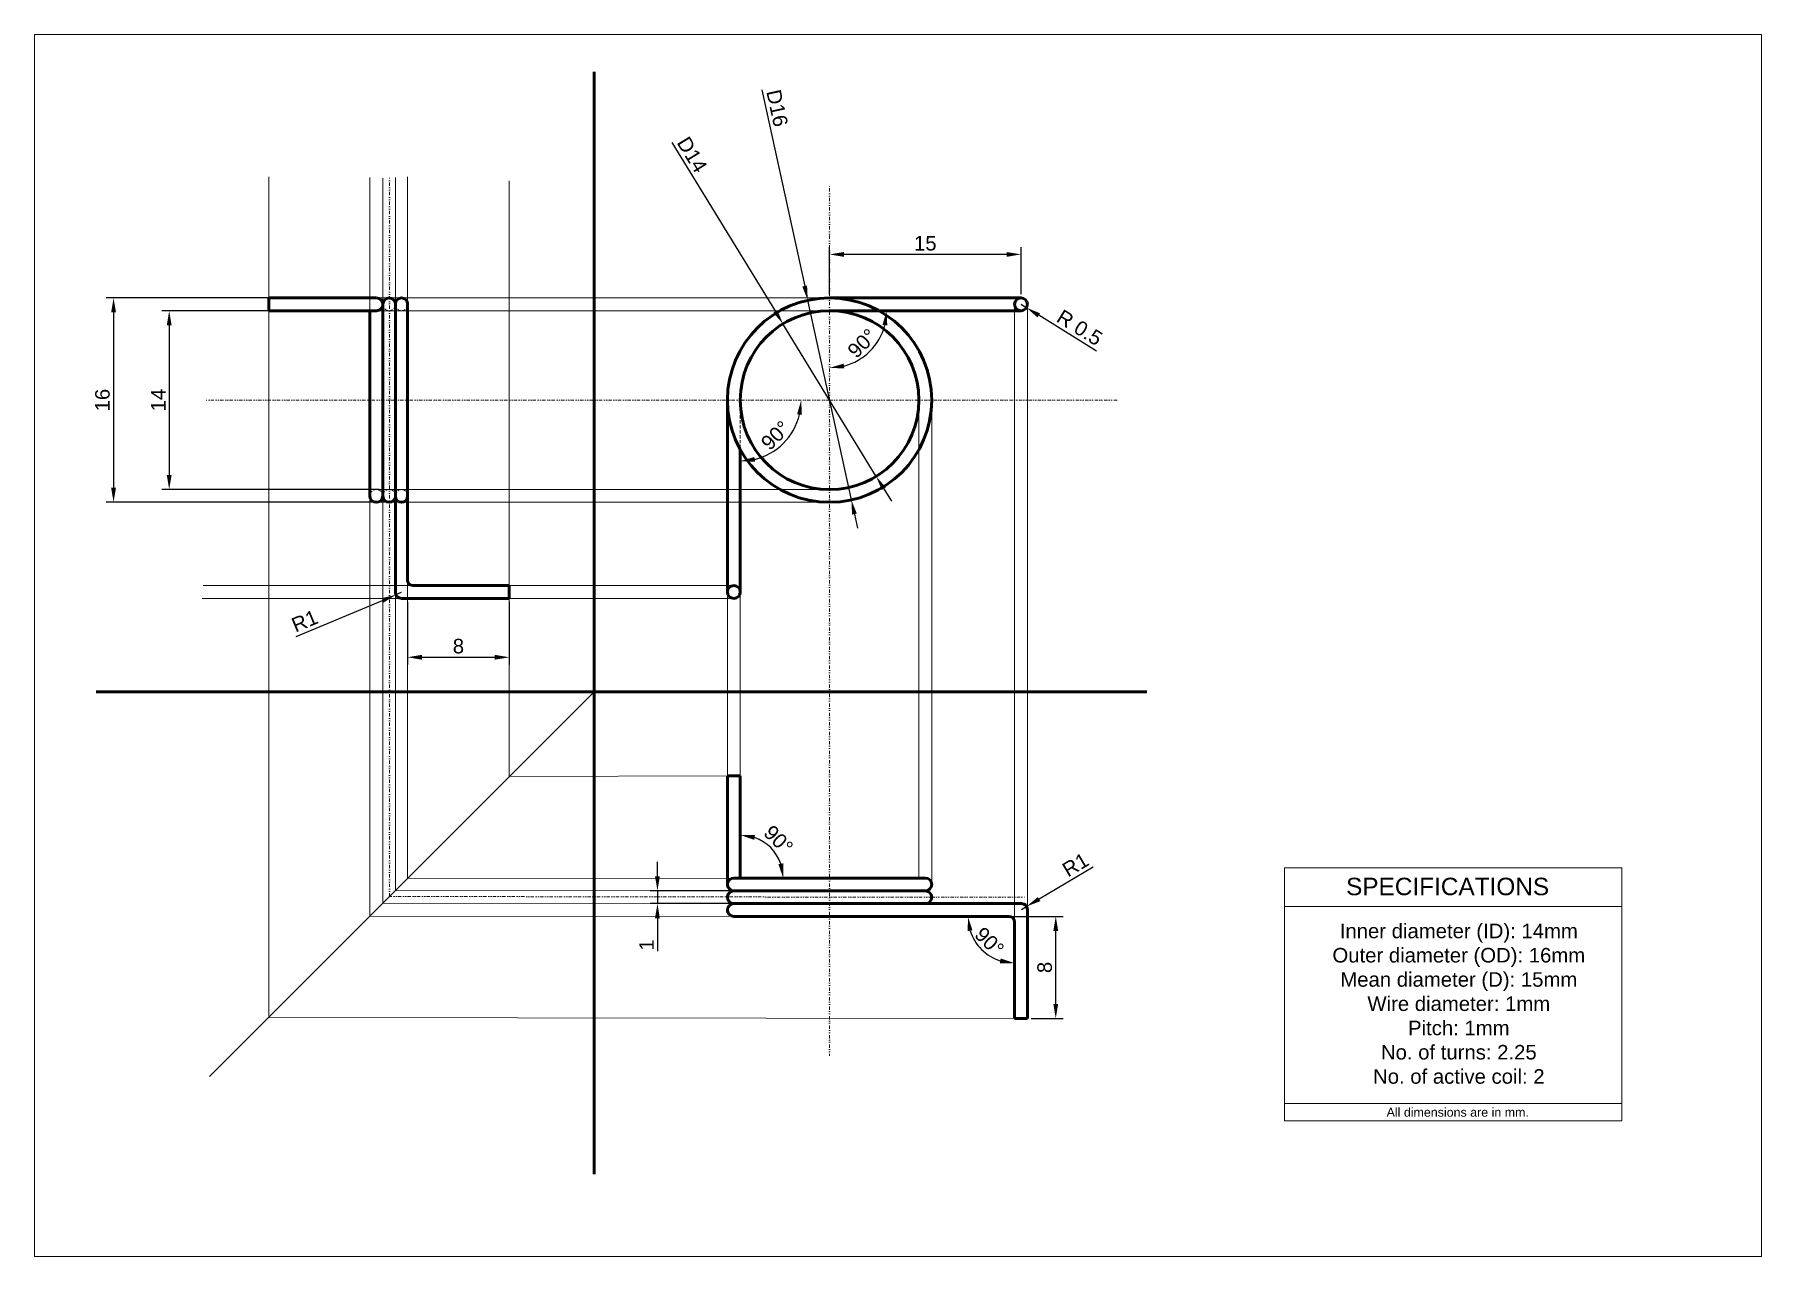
# Model space of a CAD drawing. Header units: millimetres. Extents: x 2559 to 2856, y 829 to 1039.
import ezdxf

# ---------------------------------------------------------------- set-up
doc = ezdxf.new("R2010")
doc.units = ezdxf.units.MM
doc.header["$LTSCALE"] = 0.09
doc.linetypes.add('DASHED2', pattern=[9.525, 6.35, -3.175])
doc.linetypes.add('DIVIDE2', pattern=[15.875, 6.35, -3.175, 0, -3.175, 0, -3.175])
for name, color, linetype, lineweight in [('Dimension line', 7, 'Continuous', 20), ('Dotted line', 7, 'DASHED2', 20), ('Line', 7, 'Continuous', 53), ('line 2', 7, 'Continuous', 15), ('Mid line', 7, 'DIVIDE2', 20)]:
    doc.layers.add(name, color=color, linetype=linetype, lineweight=lineweight)
doc.styles.get("Standard").update_dxf_attribs({"font": 'arial.ttf'})
doc.dimstyles.new('ISO-25', dxfattribs={"dimtxt": 2.5, "dimasz": 2.5, "dimexe": 1.25, "dimexo": 0.625, "dimtad": 1, "dimtxsty": 'Standard', "dimcen": 2.5, "dimadec": 0, "dimazin": 0, "dimtfac": 1, "dimtmove": 0, "dimatfit": 3, "dimfxl": 1, "dimarcsym": 0})

# ---------------------------------------------------------------- blocks, each defined once
blk = doc.blocks.new('*D4')
at = {"layer": 'Defpoints', "color": 0, "transparency": 16777216}
for p in [(2617.69, 993.98), (2572.13, 958.86), (2619.53, 958.86)]:
    blk.add_point(p, dxfattribs=at)
at = {"layer": 'Dimension line', "color": 0, "lineweight": -2, "transparency": 16777216}
for p, q in [((2617.07, 993.98), (2570.88, 993.98)), ((2572.13, 991.48), (2572.13, 961.36)), ((2618.91, 958.86), (2570.88, 958.86))]:
    blk.add_line(p, q, dxfattribs=at)
at = {"layer": 'Dimension line', "color": 0, "transparency": 16777216}
for points in [[(2571.71, 991.48), (2572.55, 991.48), (2572.13, 993.98)], [(2571.71, 961.36), (2572.55, 961.36), (2572.13, 958.86)]]:
    blk.add_solid(points, dxfattribs=at)
at = {"layer": 'Dimension line', "color": 0, "transparency": 16777216, "insert": (2570.23, 976.42), "char_height": 2.5, "attachment_point": 5, "rotation": 90}
blk.add_mtext('16', dxfattribs=at)
blk = doc.blocks.new('*D5')
at = {"layer": 'Defpoints', "color": 0, "transparency": 16777216}
for p in [(2618.44, 991.78), (2581.7, 961.05), (2618.44, 961.05)]:
    blk.add_point(p, dxfattribs=at)
at = {"layer": 'Dimension line', "color": 0, "lineweight": -2, "transparency": 16777216}
for p, q in [((2617.82, 991.78), (2580.45, 991.78)), ((2581.7, 989.28), (2581.7, 963.55)), ((2617.82, 961.05), (2580.45, 961.05))]:
    blk.add_line(p, q, dxfattribs=at)
at = {"layer": 'Dimension line', "color": 0, "transparency": 16777216}
for points in [[(2581.28, 989.28), (2582.11, 989.28), (2581.7, 991.78)], [(2581.28, 963.55), (2582.11, 963.55), (2581.7, 961.05)]]:
    blk.add_solid(points, dxfattribs=at)
at = {"layer": 'Dimension line', "color": 0, "transparency": 16777216, "insert": (2579.82, 976.42), "char_height": 2.5, "attachment_point": 5, "rotation": 90}
blk.add_mtext('14', dxfattribs=at)
blk = doc.blocks.new('*D6')
at = {"layer": 'Defpoints', "color": 0, "transparency": 16777216}
for p in [(2687.25, 989.53), (2703.29, 963.31)]:
    blk.add_point(p, dxfattribs=at)
at = {"layer": 'Dimension line', "color": 0, "lineweight": -2, "transparency": 16777216}
for p, q in [((2668.17, 1020.71), (2685.95, 991.66)), ((2703.29, 963.31), (2687.25, 989.53)), ((2704.6, 961.18), (2705.9, 959.05))]:
    blk.add_line(p, q, dxfattribs=at)
at = {"layer": 'Dimension line', "color": 0, "transparency": 16777216}
for points in [[(2686.3, 991.88), (2685.59, 991.44), (2687.25, 989.53)], [(2704.95, 961.4), (2704.24, 960.96), (2703.29, 963.31)]]:
    blk.add_solid(points, dxfattribs=at)
at = {"layer": 'Dimension line', "color": 0, "transparency": 16777216, "insert": (2671.65, 1018.61), "char_height": 2.5, "attachment_point": 5, "rotation": 301.4643}
blk.add_mtext('D14', dxfattribs=at)
blk = doc.blocks.new('*D7')
at = {"layer": 'Defpoints', "color": 0, "transparency": 16777216}
for p in [(2691.52, 993.57), (2699.02, 959.26)]:
    blk.add_point(p, dxfattribs=at)
at = {"layer": 'Dimension line', "color": 0, "lineweight": -2, "transparency": 16777216}
for p, q in [((2683.63, 1029.72), (2690.99, 996.02)), ((2699.02, 959.26), (2691.52, 993.57)), ((2699.55, 956.82), (2700.08, 954.38))]:
    blk.add_line(p, q, dxfattribs=at)
at = {"layer": 'Dimension line', "color": 0, "transparency": 16777216}
for points in [[(2691.4, 996.11), (2690.58, 995.93), (2691.52, 993.57)], [(2699.96, 956.91), (2699.14, 956.73), (2699.02, 959.26)]]:
    blk.add_solid(points, dxfattribs=at)
at = {"layer": 'Dimension line', "color": 0, "transparency": 16777216, "insert": (2686.26, 1026.6), "char_height": 2.5, "attachment_point": 5, "rotation": 282.3213}
blk.add_mtext('D16', dxfattribs=at)
blk = doc.blocks.new('*D8')
at = {"layer": 'Defpoints', "color": 0, "transparency": 16777216}
for p in [(2695.27, 1001.46), (2695.27, 993.98), (2728.2, 993.98)]:
    blk.add_point(p, dxfattribs=at)
at = {"layer": 'Dimension line', "color": 0, "lineweight": -2, "transparency": 16777216}
for p, q in [((2695.27, 994.6), (2695.27, 1002.71)), ((2725.7, 1001.46), (2697.77, 1001.46)), ((2728.2, 994.6), (2728.2, 1002.71))]:
    blk.add_line(p, q, dxfattribs=at)
at = {"layer": 'Dimension line', "color": 0, "transparency": 16777216}
for points in [[(2697.77, 1001.87), (2697.77, 1001.04), (2695.27, 1001.46)], [(2725.7, 1001.87), (2725.7, 1001.04), (2728.2, 1001.46)]]:
    blk.add_solid(points, dxfattribs=at)
at = {"layer": 'Dimension line', "color": 0, "transparency": 16777216, "insert": (2711.73, 1003.36), "char_height": 2.5, "attachment_point": 5}
blk.add_mtext('15', dxfattribs=at)
blk = doc.blocks.new('*D9')
at = {"layer": 'Defpoints', "color": 0, "transparency": 16777216}
for p in [(2725.5, 887.69), (2734.17, 887.69), (2729.29, 870.13)]:
    blk.add_point(p, dxfattribs=at)
at = {"layer": 'Dimension line', "color": 0, "lineweight": -2, "transparency": 16777216}
for p, q in [((2726.13, 887.69), (2735.42, 887.69)), ((2734.17, 872.63), (2734.17, 885.19)), ((2729.92, 870.13), (2735.42, 870.13))]:
    blk.add_line(p, q, dxfattribs=at)
at = {"layer": 'Dimension line', "color": 0, "transparency": 16777216}
for points in [[(2733.76, 885.19), (2734.59, 885.19), (2734.17, 887.69)], [(2733.76, 872.63), (2734.59, 872.63), (2734.17, 870.13)]]:
    blk.add_solid(points, dxfattribs=at)
at = {"layer": 'Dimension line', "color": 0, "transparency": 16777216, "insert": (2732.27, 878.91), "char_height": 2.5, "attachment_point": 5, "rotation": 90}
blk.add_mtext('8', dxfattribs=at)
blk = doc.blocks.new('*D10')
at = {"layer": 'Defpoints', "color": 0, "transparency": 16777216}
for p in [(2622.68, 942.34), (2640.19, 942.34), (2640.19, 932.22)]:
    blk.add_point(p, dxfattribs=at)
at = {"layer": 'Dimension line', "color": 0, "lineweight": -2, "transparency": 16777216}
for p, q in [((2622.68, 941.71), (2622.68, 930.97)), ((2640.19, 941.71), (2640.19, 930.97)), ((2625.18, 932.22), (2637.69, 932.22))]:
    blk.add_line(p, q, dxfattribs=at)
at = {"layer": 'Dimension line', "color": 0, "transparency": 16777216}
for points in [[(2625.18, 932.64), (2625.18, 931.8), (2622.68, 932.22)], [(2637.69, 932.64), (2637.69, 931.8), (2640.19, 932.22)]]:
    blk.add_solid(points, dxfattribs=at)
at = {"layer": 'Dimension line', "color": 0, "transparency": 16777216, "insert": (2631.44, 934.12), "char_height": 2.5, "attachment_point": 5}
blk.add_mtext('8', dxfattribs=at)
blk = doc.blocks.new('*D11')
at = {"layer": 'Defpoints', "color": 0, "transparency": 16777216}
for p in [(2728.2, 992.88), (2729.13, 992.3)]:
    blk.add_point(p, dxfattribs=at)
at = {"layer": 'Dimension line', "color": 0, "lineweight": -2, "transparency": 16777216}
for p, q in [((2728.2, 992.88), (2729.13, 992.3)), ((2741.18, 984.83), (2731.25, 990.99))]:
    blk.add_line(p, q, dxfattribs=at)
at = {"layer": 'Dimension line', "color": 0, "transparency": 16777216}
blk.add_solid([(2731.47, 991.34), (2731.03, 990.63), (2729.13, 992.3)], dxfattribs=at)
at = {"layer": 'Dimension line', "color": 0, "transparency": 16777216, "insert": (2738.28, 988.87), "char_height": 2.5, "attachment_point": 5, "rotation": 328.216}
blk.add_mtext('R 0.5', dxfattribs=at)
blk = doc.blocks.new('*D12')
at = {"layer": 'Defpoints', "color": 0, "transparency": 16777216}
for p in [(2681.02, 892.08), (2665.67, 889.88), (2681.02, 889.88)]:
    blk.add_point(p, dxfattribs=at)
at = {"layer": 'Dimension line', "color": 0, "lineweight": -2, "transparency": 16777216}
for p, q in [((2665.67, 894.58), (2665.67, 897.08)), ((2680.39, 892.08), (2664.42, 892.08)), ((2665.67, 892.08), (2665.67, 889.88)), ((2680.39, 889.88), (2664.42, 889.88)), ((2665.67, 887.38), (2665.67, 881.7))]:
    blk.add_line(p, q, dxfattribs=at)
at = {"layer": 'Dimension line', "color": 0, "transparency": 16777216}
for points in [[(2665.25, 894.58), (2666.08, 894.58), (2665.67, 892.08)], [(2665.25, 887.38), (2666.08, 887.38), (2665.67, 889.88)]]:
    blk.add_solid(points, dxfattribs=at)
at = {"layer": 'Dimension line', "color": 0, "transparency": 16777216, "insert": (2663.79, 882.79), "char_height": 2.5, "attachment_point": 5, "rotation": 90}
blk.add_mtext('1', dxfattribs=at)
blk = doc.blocks.new('*D15')
at = {"layer": 'Defpoints', "color": 0, "transparency": 16777216}
for p in [(2620.7, 942.95), (2621.62, 943.34)]:
    blk.add_point(p, dxfattribs=at)
at = {"layer": 'Dimension line', "color": 0, "lineweight": -2, "transparency": 16777216}
for p, q in [((2603.51, 935.8), (2618.39, 941.99)), ((2621.62, 943.34), (2620.7, 942.95))]:
    blk.add_line(p, q, dxfattribs=at)
at = {"layer": 'Dimension line', "color": 0, "transparency": 16777216}
blk.add_solid([(2618.23, 942.38), (2618.55, 941.61), (2620.7, 942.95)], dxfattribs=at)
at = {"layer": 'Dimension line', "color": 0, "transparency": 16777216, "insert": (2605, 938.46), "char_height": 2.5, "attachment_point": 5, "rotation": 22.5946}
blk.add_mtext('R1', dxfattribs=at)
blk = doc.blocks.new('*D16')
at = {"layer": 'Defpoints', "color": 0, "transparency": 16777216}
for p in [(2728.29, 888.88), (2729.15, 889.39)]:
    blk.add_point(p, dxfattribs=at)
at = {"layer": 'Dimension line', "color": 0, "lineweight": -2, "transparency": 16777216}
for p, q in [((2740.58, 896.16), (2731.3, 890.66)), ((2728.29, 888.88), (2729.15, 889.39))]:
    blk.add_line(p, q, dxfattribs=at)
at = {"layer": 'Dimension line', "color": 0, "transparency": 16777216}
blk.add_solid([(2731.09, 891.02), (2731.52, 890.31), (2729.15, 889.39)], dxfattribs=at)
at = {"layer": 'Dimension line', "color": 0, "transparency": 16777216, "insert": (2737.56, 896.56), "char_height": 2.5, "attachment_point": 5, "rotation": 30.653}
blk.add_mtext('R1', dxfattribs=at)
blk = doc.blocks.new('*D17')
at = {"layer": 'Defpoints', "color": 0, "transparency": 16777216}
for p in [(2695.27, 1013.42), (2695.27, 991.78), (2728.2, 991.78), (2700.18, 983.27), (2695.27, 976.42)]:
    blk.add_point(p, dxfattribs=at)
at = {"layer": 'Dimension line', "color": 0, "lineweight": -2, "transparency": 16777216}
blk.add_arc((2695.27, 991.78), 9.83, 284.6166, 345.3834, dxfattribs=at)
at = {"layer": 'Dimension line', "color": 0, "transparency": 16777216}
for points in [[(2704.37, 989.36), (2705.19, 989.25), (2705.1, 991.78)], [(2697.8, 981.86), (2697.7, 982.69), (2695.27, 981.96)]]:
    blk.add_solid(points, dxfattribs=at)
at = {"layer": 'Dimension line', "color": 0, "transparency": 16777216, "insert": (2700.87, 986.18), "char_height": 2.5, "attachment_point": 5, "rotation": 45}
blk.add_mtext('90°', dxfattribs=at)
blk = doc.blocks.new('*D18')
at = {"layer": 'Defpoints', "color": 0, "transparency": 16777216}
for p in [(2588.03, 976.42), (2679.91, 976.42), (2695.27, 976.42), (2679.91, 967.92), (2685.15, 967.34)]:
    blk.add_point(p, dxfattribs=at)
at = {"layer": 'Dimension line', "color": 0, "lineweight": -2, "transparency": 16777216}
blk.add_line((2679.91, 967.29), (2679.91, 964.68), dxfattribs=at)
blk.add_arc((2679.91, 976.42), 10.49, 283.6919, 346.3081, dxfattribs=at)
at = {"layer": 'Dimension line', "color": 0, "transparency": 16777216}
for points in [[(2689.68, 973.99), (2690.51, 973.89), (2690.39, 976.42)], [(2682.44, 965.82), (2682.34, 966.64), (2679.91, 965.93)]]:
    blk.add_solid(points, dxfattribs=at)
at = {"layer": 'Dimension line', "color": 0, "transparency": 16777216, "insert": (2685.98, 970.35), "char_height": 2.5, "attachment_point": 5, "rotation": 45}
blk.add_mtext('90°', dxfattribs=at)
blk = doc.blocks.new('*D19')
at = {"layer": 'Defpoints', "color": 0, "transparency": 16777216}
for p in [(2712.83, 887.69), (2724.9, 887.69), (2727.1, 885.49), (2720.14, 883.67), (2727.1, 872.33)]:
    blk.add_point(p, dxfattribs=at)
at = {"layer": 'Dimension line', "color": 0, "lineweight": -2, "transparency": 16777216}
blk.add_arc((2727.1, 887.69), 8.04, 197.8946, 252.1054, dxfattribs=at)
at = {"layer": 'Dimension line', "color": 0, "transparency": 16777216}
for points in [[(2719.04, 885.15), (2719.86, 885.28), (2719.06, 887.69)], [(2724.69, 880.45), (2724.56, 879.63), (2727.1, 879.65)]]:
    blk.add_solid(points, dxfattribs=at)
at = {"layer": 'Dimension line', "color": 0, "transparency": 16777216, "insert": (2722.76, 883.35), "char_height": 2.5, "attachment_point": 5, "rotation": 315}
blk.add_mtext('90°', dxfattribs=at)
blk = doc.blocks.new('*D20')
at = {"layer": 'Defpoints', "color": 0, "transparency": 16777216}
for p in [(2679.91, 910.73), (2686.31, 897.97), (2678.81, 894.27), (2679.91, 894.27), (2711.73, 894.27)]:
    blk.add_point(p, dxfattribs=at)
at = {"layer": 'Dimension line', "color": 0, "lineweight": -2, "transparency": 16777216}
blk.add_arc((2679.91, 894.27), 7.4, 19.4541, 70.5459, dxfattribs=at)
at = {"layer": 'Dimension line', "color": 0, "transparency": 16777216}
for points in [[(2682.3, 900.84), (2682.44, 901.66), (2679.91, 901.67)], [(2687.29, 896.8), (2686.47, 896.66), (2687.3, 894.27)]]:
    blk.add_solid(points, dxfattribs=at)
at = {"layer": 'Dimension line', "color": 0, "transparency": 16777216, "insert": (2686.48, 900.85), "char_height": 2.5, "attachment_point": 5, "rotation": 315}
blk.add_mtext('90°', dxfattribs=at)

msp = doc.modelspace()

# ---------------------------------------------------------------- linework, layer by layer
at = {"layer": 'Dimension line'}
for p, q in [((2558.539, 1039.242), (2855.539, 1039.242)), ((2558.539, 829.242), (2558.539, 1039.242)), ((2855.539, 1039.242), (2855.539, 829.242)), ((2773.493, 896.004), (2773.493, 855.549)), ((2773.493, 896.004), (2831.536, 896.004)), ((2831.553, 855.549), (2831.536, 896.004)), ((2773.493, 889.395), (2831.536, 889.395)), ((2855.539, 829.242), (2558.539, 829.242))]:
    msp.add_line(p, q, dxfattribs=at)
msp.add_lwpolyline([(2773.493, 855.549), (2831.553, 855.549), (2831.553, 852.541), (2773.493, 852.541)], close=True, dxfattribs=at)
at = {"layer": 'Dotted line'}
msp.add_line((2679.906, 976.419), (2679.906, 967.918), dxfattribs=at)
for centre, radius, start, end in [((2619.532, 992.874), 1.09, 180, 0), ((2621.65, 992.812), 1.028, 180, 0), ((2617.311, 959.924), 1.131, 0, 180), ((2619.532, 959.965), 1.09, 0, 180), ((2621.65, 960.027), 1.028, 0, 180)]:
    msp.add_arc(centre, radius, start, end, dxfattribs=at)
at = {"layer": 'Line'}
for p, q in [((2654.76, 1032.844), (2654.76, 843.373)), ((2598.807, 991.784), (2598.807, 993.979)), ((2598.807, 993.979), (2617.311, 993.979)), ((2618.442, 959.949), (2618.442, 992.848)), ((2620.622, 992.951), (2620.622, 959.888)), ((2622.678, 959.888), (2622.678, 992.951)), ((2695.271, 993.979), (2728.195, 993.979)), ((2617.345, 991.784), (2598.807, 991.784)), ((2616.18, 991.784), (2616.18, 959.99)), ((2695.271, 991.784), (2728.195, 991.784)), ((2677.711, 976.419), (2677.711, 943.495)), ((2679.906, 967.918), (2679.906, 943.377)), ((2620.622, 959.888), (2620.622, 943.337)), ((2622.678, 959.888), (2622.678, 945.535)), ((2640.193, 944.535), (2623.678, 944.535)), ((2640.193, 942.337), (2640.193, 944.535)), ((2621.622, 942.337), (2640.193, 942.337)), ((2569.119, 926.282), (2749.817, 926.282)), ((2677.711, 910.733), (2677.711, 911.83)), ((2677.711, 911.83), (2679.906, 911.83)), ((2679.906, 911.83), (2679.906, 910.733)), ((2677.711, 893.173), (2677.711, 910.733)), ((2679.906, 910.733), (2679.906, 894.27)), ((2678.808, 894.27), (2711.733, 894.27)), ((2678.808, 892.075), (2711.733, 892.075)), ((2678.808, 889.88), (2712.831, 889.88)), ((2712.831, 889.88), (2727.098, 889.88)), ((2727.098, 889.88), (2728.293, 889.88)), ((2729.293, 888.88), (2729.293, 887.685)), ((2678.808, 887.685), (2712.831, 887.685)), ((2712.831, 887.685), (2724.903, 887.685)), ((2724.903, 887.685), (2726.098, 887.685)), ((2727.098, 886.685), (2727.098, 885.49)), ((2727.098, 885.49), (2727.098, 872.327)), ((2729.293, 887.685), (2729.293, 872.321)), ((2727.098, 872.327), (2727.098, 870.132)), ((2729.293, 870.132), (2729.293, 872.327)), ((2727.098, 870.132), (2729.293, 870.132))]:
    msp.add_line(p, q, dxfattribs=at)
for centre, radius in [((2695.271, 976.419), 17.56), ((2728.195, 992.882), 1.097), ((2695.271, 976.419), 15.365), ((2678.808, 943.436), 1.099)]:
    msp.add_circle(centre, radius, dxfattribs=at)
for centre, radius, start, end in [((2617.345, 992.882), 1.097, 270, 90), ((2619.532, 992.89), 1.09, 0, 180), ((2621.65, 992.951), 1.028, 0, 180), ((2617.311, 959.99), 1.131, 180, 0), ((2619.532, 959.949), 1.09, 180, 0), ((2621.65, 959.888), 1.028, 180, 0), ((2623.678, 945.535), 1, 180, 270), ((2621.622, 943.337), 1, 180, 270), ((2678.808, 893.173), 1.097, 90, 270), ((2711.733, 893.173), 1.097, 270, 90), ((2678.808, 890.978), 1.097, 90, 270), ((2711.733, 890.978), 1.097, 270, 90), ((2678.808, 888.783), 1.097, 90, 270), ((2728.293, 888.88), 1, 360, 90), ((2726.098, 886.685), 1, 0, 90)]:
    msp.add_arc(centre, radius, start, end, dxfattribs=at)
at = {"layer": 'line 2'}
for p, q in [((2598.807, 870.328), (2598.807, 1014.816)), ((2616.18, 887.702), (2616.18, 1014.7)), ((2618.442, 889.964), (2618.442, 1014.585)), ((2620.622, 892.143), (2620.622, 1014.7)), ((2622.678, 894.199), (2622.678, 1014.816)), ((2640.193, 911.715), (2640.193, 1014.122)), ((2695.271, 993.979), (2587.442, 993.979)), ((2727.098, 992.882), (2727.098, 885.49)), ((2729.293, 992.882), (2729.293, 887.685)), ((2695.271, 991.784), (2587.812, 991.784)), ((2677.711, 976.419), (2677.711, 911.83)), ((2710.636, 976.419), (2710.636, 894.27)), ((2712.831, 976.419), (2712.831, 893.173)), ((2695.271, 961.055), (2586.998, 961.055)), ((2616.18, 958.86), (2587.072, 958.86)), ((2616.18, 958.86), (2617.311, 958.86)), ((2695.271, 958.86), (2617.311, 958.86)), ((2678.808, 944.535), (2587.516, 944.535)), ((2679.906, 946.819), (2679.906, 911.83)), ((2678.808, 942.337), (2587.368, 942.337)), ((2654.76, 926.282), (2588.62, 860.141)), ((2677.711, 911.83), (2640.193, 911.715)), ((2678.808, 894.27), (2622.678, 894.199)), ((2678.808, 892.075), (2620.622, 892.143)), ((2678.808, 889.88), (2618.442, 889.964)), ((2678.808, 887.685), (2616.18, 887.702)), ((2727.098, 870.132), (2598.807, 870.328))]:
    msp.add_line(p, q, dxfattribs=at)
at = {"layer": 'Mid line'}
for p, q in [((2619.586, 891.108), (2619.586, 1014.816)), ((2695.271, 976.419), (2695.271, 1013.425)), ((2695.271, 976.419), (2588.034, 976.419)), ((2695.271, 976.419), (2695.271, 863.735)), ((2695.271, 976.419), (2744.963, 976.419)), ((2712.831, 890.978), (2619.586, 891.108)), ((2712.831, 890.978), (2728.801, 890.978))]:
    msp.add_line(p, q, dxfattribs=at)

# ---------------------------------------------------------------- texts
at = {"layer": 'Dimension line', "insert": (2791.071, 854.79), "char_height": 1.53, "attachment_point": 1}
msp.add_mtext_dynamic_manual_height_columns('All dimensions are in mm.', width=39.91485, gutter_width=12.5, heights=[0], dxfattribs=at)
at = {"layer": 'Line', "attachment_point": 1}
for s, width, insert, char_height in [('SPECIFICATIONS', 37.02983, (2784.097, 894.328), 3), ('\\pxqc;Inner diameter (ID): 14mm\\POuter diameter (OD): 16mm\\PMean diameter (D): 15mm\\PWire diameter: 1mm\\PPitch: 1mm\\PNo. of turns: 2.25\\PNo. of active coil: 2', 45.18618, (2780.896, 886.433), 2.5)]:
    msp.add_mtext_dynamic_manual_height_columns(s, width=width, gutter_width=12.5, heights=[0], dxfattribs=dict(at, insert=insert, char_height=char_height))

# ---------------------------------------------------------------- dimensions: what is measured, and where the dimension line sits
at = {"layer": 'Dimension line'}
for p1, p2, text, picture, middle in [((2699.018, 959.264), (2691.524, 993.575), 'D16', '*D7', (2684.399, 1026.194)), ((2703.291, 963.314), (2687.251, 989.525), 'D14', '*D6', (2670.05, 1017.634))]:
    dim = msp.add_diameter_dim_2p(p1=p1, p2=p2, text=text, dimstyle='ISO-25', dxfattribs=at)
    dim.commit()
    dim.dimension.update_dxf_attribs({"geometry": picture, "text_midpoint": middle, "dimtype": 163})
for base, line1, line2, picture, middle in [((2700.184, 983.274), ((2695.271, 976.419), (2695.271, 1013.425)), ((2695.271, 991.784), (2728.195, 991.784)), '*D17', (2700.875, 986.18)), ((2685.149, 967.338), ((2695.271, 976.419), (2588.034, 976.419)), ((2679.906, 976.419), (2679.906, 967.918)), '*D18', (2685.976, 970.349)), ((2686.313, 897.97), ((2678.808, 894.27), (2711.733, 894.27)), ((2679.906, 910.733), (2679.906, 894.27)), '*D20', (2686.482, 900.846)), ((2720.137, 883.667), ((2727.098, 885.49), (2727.098, 872.327)), ((2712.831, 887.685), (2724.903, 887.685)), '*D19', (2722.759, 883.347))]:
    dim = msp.add_angular_dim_2l(base=base, line1=line1, line2=line2, dimstyle='ISO-25', dxfattribs=at)
    dim.commit()
    dim.dimension.update_dxf_attribs({"geometry": picture, "text_midpoint": middle})
for base, p1, p2, text, picture, middle in [((2695.271, 1001.456), (2728.195, 993.979), (2695.271, 993.979), '15', '*D8', (2711.733, 1003.357)), ((2640.193, 932.22), (2622.678, 942.337), (2640.193, 942.337), '8', '*D10', (2631.435, 934.122))]:
    dim = msp.add_linear_dim(base=base, p1=p1, p2=p2, text=text, dimstyle='ISO-25', dxfattribs=at)
    dim.commit()
    dim.dimension.update_dxf_attribs({"geometry": picture, "text_midpoint": middle})
for base, p1, p2, text, picture, middle in [((2572.128, 958.86), (2617.694, 993.979), (2619.532, 958.86), '16', '*D4', (2570.227, 976.419)), ((2581.698, 961.055), (2618.442, 991.784), (2618.442, 961.055), '14', '*D5', (2579.818, 976.419))]:
    dim = msp.add_linear_dim(base=base, p1=p1, p2=p2, angle=90, text=text, dimstyle='ISO-25', dxfattribs=at)
    dim.commit()
    dim.dimension.update_dxf_attribs({"geometry": picture, "text_midpoint": middle})
dim = msp.add_radius_dim(center=(2728.195, 992.882), mpoint=(2729.128, 992.304), text='R 0.5', dimstyle='ISO-25', dxfattribs=at)
dim.commit()
dim.dimension.update_dxf_attribs({"geometry": '*D11', "text_midpoint": (2738.283, 988.868)})
for center, mpoint, picture, middle in [((2621.622, 943.337), (2620.698, 942.953), '*D15', (2605.721, 936.72)), ((2728.293, 888.88), (2729.153, 889.39), '*D16', (2738.516, 894.939))]:
    dim = msp.add_radius_dim(center=center, mpoint=mpoint, dimstyle='ISO-25', dxfattribs=at)
    dim.commit()
    dim.dimension.update_dxf_attribs({"geometry": picture, "text_midpoint": middle, "dimtype": 164})
for base, p1, p2, text, picture, middle in [((2665.667, 889.88), (2681.018, 892.075), (2681.018, 889.88), '1', '*D12', (2665.667, 882.788)), ((2734.174, 887.685), (2729.293, 870.132), (2725.5, 887.685), '8', '*D9', (2734.174, 878.909))]:
    dim = msp.add_linear_dim(base=base, p1=p1, p2=p2, angle=90, text=text, dimstyle='ISO-25', dxfattribs=at)
    dim.commit()
    dim.dimension.update_dxf_attribs({"geometry": picture, "text_midpoint": middle, "dimtype": 160})

doc.saveas('drawing.dxf')
